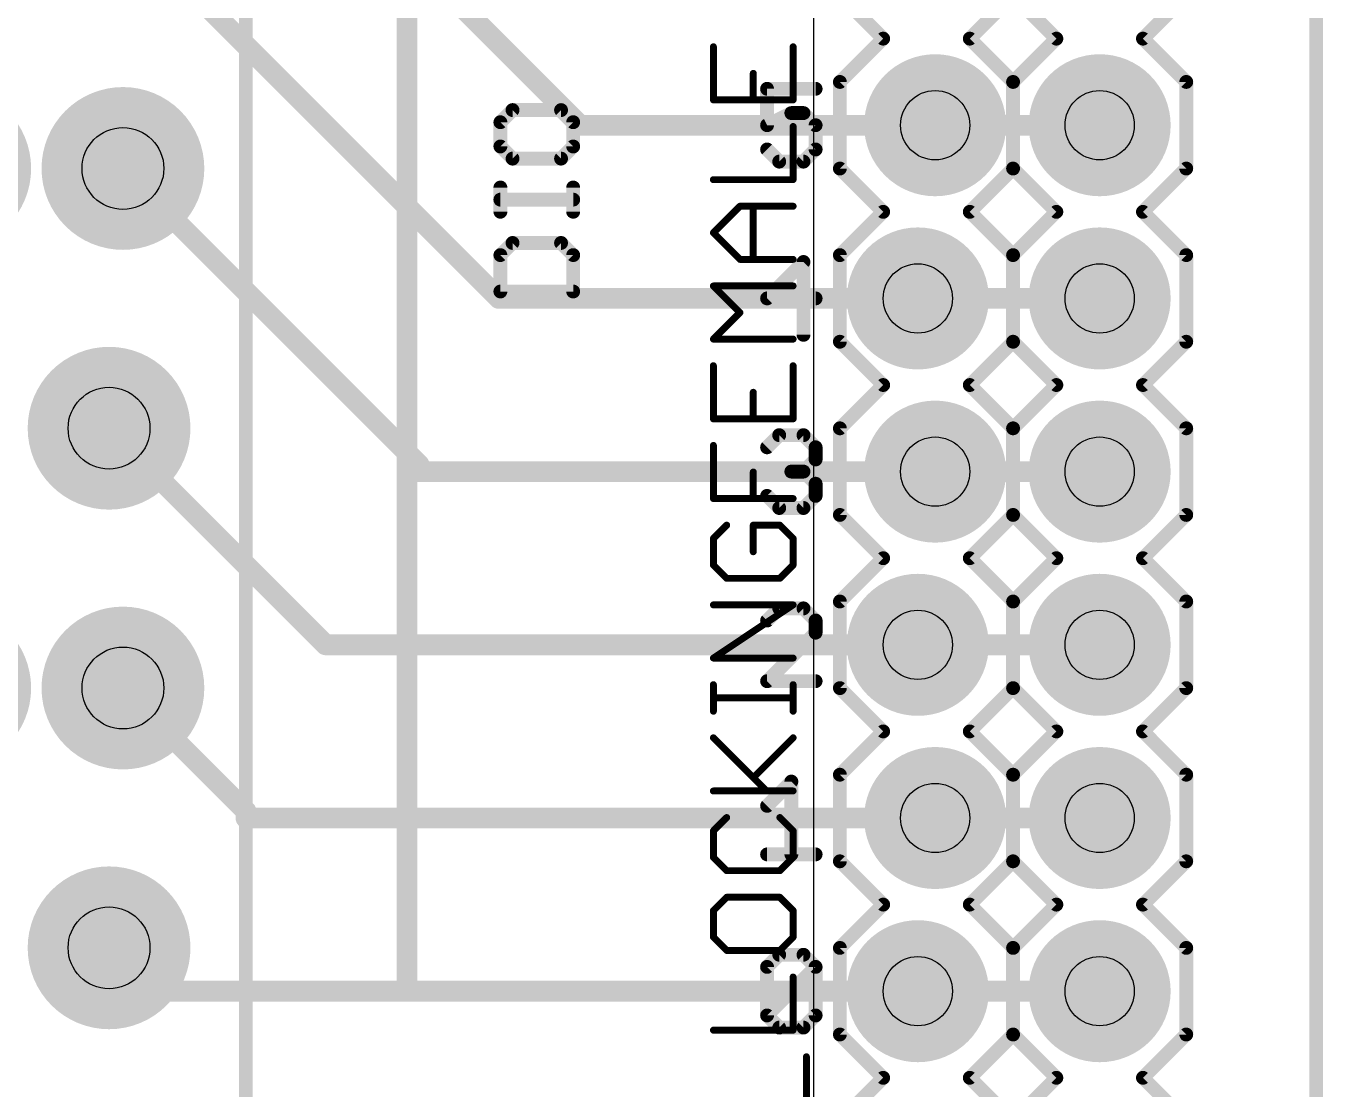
# Model space of a CAD drawing. Extents: x -27 to 84, y -12 to 86.
# Drawn here: x 4.57 to 23.6, y 43.01 to 58.61 of the extents above; entities that cross this region are included whole.
import ezdxf

# ---------------------------------------------------------------- set-up
doc = ezdxf.new("R2010")
doc.units = 0
for name, color, linetype in [('1', 12, 'CONTINUOUS'), ('16', 132, 'CONTINUOUS'), ('17', 110, 'CONTINUOUS'), ('21', 41, 'CONTINUOUS'), ('27', 253, 'CONTINUOUS'), ('29', 253, 'CONTINUOUS'), ('30', 253, 'CONTINUOUS'), ('44', 253, 'CONTINUOUS'), ('51', 53, 'CONTINUOUS')]:
    doc.layers.add(name, color=color, linetype=linetype)

# ---------------------------------------------------------------- blocks, each defined once
blk = doc.blocks.new('RECT')
blk.add_solid([(-0.5, -0.5), (0.5, -0.5), (-0.5, 0.5), (0.5, 0.5)])
blk = doc.blocks.new('ROUNDP')
at = {"const_width": 0.5}
blk.add_lwpolyline([(0, -0.25, 1), (0, 0.25, 1), (0, -0.25)], format="xyb", dxfattribs=at)

msp = doc.modelspace()

# ---------------------------------------------------------------- linework, layer by layer
at = {"layer": '1', "const_width": 0.3048}
for points in [[(17.907, 57.15), (20.32, 57.15)], [(17.653, 54.61), (20.32, 54.61)], [(17.907, 52.07), (20.32, 52.07)], [(17.653, 49.53), (20.32, 49.53)], [(17.907, 46.99), (20.32, 46.99)], [(17.653, 44.45), (20.32, 44.45)]]:
    msp.add_lwpolyline(points, dxfattribs=at)
at = {"layer": '1', "const_width": 0.1524}
for points in [[(17.907, 57.2262, 1), (17.907, 57.0738)], [(20.32, 57.0738, 1), (20.32, 57.2262)], [(17.653, 54.6862, 1), (17.653, 54.5338)], [(20.32, 54.5338, 1), (20.32, 54.6862)], [(17.907, 52.1462, 1), (17.907, 51.9938)], [(20.32, 51.9938, 1), (20.32, 52.1462)], [(17.653, 49.6062, 1), (17.653, 49.4538)], [(20.32, 49.4538, 1), (20.32, 49.6062)], [(17.907, 47.0662, 1), (17.907, 46.9138)], [(20.32, 46.9138, 1), (20.32, 47.0662)], [(17.653, 44.5262, 1), (17.653, 44.3738)], [(20.32, 44.3738, 1), (20.32, 44.5262)]]:
    msp.add_lwpolyline(points, format="xyb", dxfattribs=at)
at = {"layer": '16', "const_width": 0.3048}
for points in [[(5.9944, 63.8556), (11.43, 58.42)], [(5.7912, 60.3263), (11.5075, 54.61)], [(11.43, 58.42), (12.7, 57.15)], [(12.7, 57.15), (12.8791, 57.15)], [(12.8791, 57.15), (17.907, 57.15)], [(5.9944, 56.5163), (10.3391, 52.1716)], [(11.5075, 54.61), (11.6091, 54.61)], [(11.6091, 54.61), (17.653, 54.61)], [(5.7912, 52.7063), (8.9675, 49.53)], [(10.3391, 52.1716), (10.3391, 52.07)], [(10.3391, 52.07), (17.907, 52.07)], [(8.9675, 49.53), (9.0691, 49.53)], [(9.0691, 49.53), (17.653, 49.53)], [(5.9944, 48.8963), (7.7991, 47.0916)], [(7.7991, 47.0916), (7.7991, 46.99)], [(7.7991, 46.99), (17.907, 46.99)], [(5.7912, 45.0863), (6.4275, 44.45)], [(6.4275, 44.45), (6.5291, 44.45)], [(6.5291, 44.45), (17.653, 44.45)]]:
    msp.add_lwpolyline(points, dxfattribs=at)
at = {"layer": '16', "const_width": 0.1524}
for points in [[(11.4839, 58.4739, 1), (11.3761, 58.3661)], [(11.3761, 58.3661, 1), (11.4839, 58.4739)], [(12.7, 57.2262, 1), (12.7, 57.0738)], [(12.6461, 57.0961, 1), (12.7539, 57.2039)], [(12.8791, 57.2262, 1), (12.8791, 57.0738)], [(12.8791, 57.0738, 1), (12.8791, 57.2262)], [(17.907, 57.0738, 1), (17.907, 57.2262)], [(6.0483, 56.5702, 1), (5.9405, 56.4624)], [(11.5075, 54.6862, 1), (11.5075, 54.5338)], [(11.4536, 54.5561, 1), (11.5614, 54.6639)], [(11.6091, 54.6862, 1), (11.6091, 54.5338)], [(11.6091, 54.5338, 1), (11.6091, 54.6862)], [(17.653, 54.5338, 1), (17.653, 54.6862)], [(5.8451, 52.7602, 1), (5.7373, 52.6524)], [(10.4153, 52.1716, 1), (10.2629, 52.1716)], [(10.3391, 52.1462, 1), (10.3391, 51.9938)], [(10.2629, 52.07, 1), (10.4153, 52.07)], [(10.2852, 52.1177, 1), (10.393, 52.2255)], [(17.907, 51.9938, 1), (17.907, 52.1462)], [(8.9675, 49.6062, 1), (8.9675, 49.4538)], [(8.9136, 49.4761, 1), (9.0214, 49.5839)], [(9.0691, 49.6062, 1), (9.0691, 49.4538)], [(9.0691, 49.4538, 1), (9.0691, 49.6062)], [(17.653, 49.4538, 1), (17.653, 49.6062)], [(6.0483, 48.9502, 1), (5.9405, 48.8424)], [(7.8753, 47.0916, 1), (7.7229, 47.0916)], [(7.7452, 47.0377, 1), (7.853, 47.1455)], [(7.7991, 47.0662, 1), (7.7991, 46.9138)], [(7.7229, 46.99, 1), (7.8753, 46.99)], [(17.907, 46.9138, 1), (17.907, 47.0662)], [(5.8451, 45.1402, 1), (5.7373, 45.0324)], [(6.4275, 44.5262, 1), (6.4275, 44.3738)], [(6.3736, 44.3961, 1), (6.4814, 44.5039)], [(6.5291, 44.5262, 1), (6.5291, 44.3738)], [(6.5291, 44.3738, 1), (6.5291, 44.5262)], [(17.653, 44.3738, 1), (17.653, 44.5262)]]:
    msp.add_lwpolyline(points, format="xyb", dxfattribs=at)
at = {"layer": '21'}
for points, const_width in [([(23.495, 84.963), (23.495, 1.397)], 0.2032), ([(7.7978, 4.6851), (7.7978, 81.6749)], 0.2032), ([(10.16, 64.77), (10.16, 44.45)], 0.3048), ([(17.145, 58.42), (16.51, 59.055)], 0.2032), ([(19.05, 59.055), (18.415, 58.42)], 0.2032), ([(19.685, 58.42), (19.05, 59.055)], 0.2032), ([(21.59, 59.055), (20.955, 58.42)], 0.2032), ([(16.51, 57.785), (17.145, 58.42)], 0.2032), ([(18.415, 58.42), (19.05, 57.785)], 0.2032), ([(19.05, 57.785), (19.685, 58.42)], 0.2032), ([(20.955, 58.42), (21.59, 57.785)], 0.2032), ([(16.51, 56.515), (16.51, 57.785)], 0.2032), ([(19.05, 57.785), (19.05, 56.515)], 0.2032), ([(19.05, 56.515), (19.05, 57.785)], 0.2032), ([(21.59, 57.785), (21.59, 56.515)], 0.2032), ([(16.154, 57.6843), (15.4422, 57.6843)], 0.2032), ([(15.4422, 57.6843), (15.4422, 57.1505)], 0.2032), ([(11.7086, 57.3724), (11.5307, 57.1945)], 0.2032), ([(12.4205, 57.3724), (11.7086, 57.3724)], 0.2032), ([(12.5984, 57.1945), (12.4205, 57.3724)], 0.2032), ([(11.5307, 57.1945), (11.5307, 56.8385)], 0.2032), ([(12.5984, 56.8385), (12.5984, 57.1945)], 0.2032), ([(15.4422, 57.1505), (15.7981, 57.3284)], 0.2032), ([(15.7981, 57.3284), (15.9761, 57.3284)], 0.2032), ([(15.9761, 57.3284), (16.154, 57.1505)], 0.2032), ([(16.154, 57.1505), (16.154, 56.7946)], 0.2032), ([(11.5307, 56.8385), (11.7086, 56.6606)], 0.2032), ([(12.4205, 56.6606), (12.5984, 56.8385)], 0.2032), ([(15.6202, 56.6166), (15.4422, 56.7946)], 0.2032), ([(16.154, 56.7946), (15.9761, 56.6166)], 0.2032), ([(11.7086, 56.6606), (12.4205, 56.6606)], 0.2032), ([(15.9761, 56.6166), (15.6202, 56.6166)], 0.2032), ([(17.145, 55.88), (16.51, 56.515)], 0.2032), ([(19.05, 56.515), (18.415, 55.88)], 0.2032), ([(19.685, 55.88), (19.05, 56.515)], 0.2032), ([(21.59, 56.515), (20.955, 55.88)], 0.2032), ([(11.5307, 55.881), (11.5307, 56.2369)], 0.2032), ([(12.5984, 55.881), (12.5984, 56.2369)], 0.2032), ([(12.5984, 56.0589), (11.5307, 56.0589)], 0.2032), ([(16.51, 55.245), (17.145, 55.88)], 0.2032), ([(18.415, 55.88), (19.05, 55.245)], 0.2032), ([(19.05, 55.245), (19.685, 55.88)], 0.2032), ([(20.955, 55.88), (21.59, 55.245)], 0.2032), ([(11.7086, 55.4234), (11.5307, 55.2455)], 0.2032), ([(12.4205, 55.4234), (11.7086, 55.4234)], 0.2032), ([(12.5984, 55.2455), (12.4205, 55.4234)], 0.2032), ([(11.5307, 55.2455), (11.5307, 54.7116)], 0.2032), ([(12.5984, 54.7116), (12.5984, 55.2455)], 0.2032), ([(15.9761, 55.1443), (15.4422, 54.6105)], 0.2032), ([(15.9761, 54.0766), (15.9761, 55.1443)], 0.2032), ([(16.51, 53.975), (16.51, 55.245)], 0.2032), ([(19.05, 55.245), (19.05, 53.975)], 0.2032), ([(19.05, 53.975), (19.05, 55.245)], 0.2032), ([(21.59, 55.245), (21.59, 53.975)], 0.2032), ([(11.5307, 54.7116), (12.5984, 54.7116)], 0.2032), ([(15.4422, 54.6105), (16.154, 54.6105)], 0.2032), ([(17.145, 53.34), (16.51, 53.975)], 0.2032), ([(19.05, 53.975), (18.415, 53.34)], 0.2032), ([(19.685, 53.34), (19.05, 53.975)], 0.2032), ([(21.59, 53.975), (20.955, 53.34)], 0.2032), ([(17.145, 53.34), (16.51, 52.705)], 0.2032), ([(19.05, 52.705), (18.415, 53.34)], 0.2032), ([(19.685, 53.34), (19.05, 52.705)], 0.2032), ([(21.59, 52.705), (20.955, 53.34)], 0.2032), ([(15.4422, 52.4264), (15.6202, 52.6043)], 0.2032), ([(15.6202, 52.6043), (15.9761, 52.6043)], 0.2032), ([(15.9761, 52.6043), (16.154, 52.4264)], 0.2032), ([(16.51, 51.435), (16.51, 52.705)], 0.2032), ([(19.05, 52.705), (19.05, 51.435)], 0.2032), ([(19.05, 51.435), (19.05, 52.705)], 0.2032), ([(21.59, 52.705), (21.59, 51.435)], 0.2032), ([(16.154, 52.4264), (16.154, 52.2484)], 0.2032), ([(16.154, 52.2484), (15.9761, 52.0705)], 0.2032), ([(15.9761, 52.0705), (15.7981, 52.0705)], 0.2032), ([(15.9761, 52.0705), (16.154, 51.8925)], 0.2032), ([(16.154, 51.8925), (16.154, 51.7146)], 0.2032), ([(15.6202, 51.5366), (15.4422, 51.7146)], 0.2032), ([(16.154, 51.7146), (15.9761, 51.5366)], 0.2032), ([(15.9761, 51.5366), (15.6202, 51.5366)], 0.2032), ([(17.145, 50.8), (16.51, 51.435)], 0.2032), ([(19.05, 51.435), (18.415, 50.8)], 0.2032), ([(19.685, 50.8), (19.05, 51.435)], 0.2032), ([(21.59, 51.435), (20.955, 50.8)], 0.2032), ([(17.145, 50.8), (16.51, 50.165)], 0.2032), ([(19.05, 50.165), (18.415, 50.8)], 0.2032), ([(19.685, 50.8), (19.05, 50.165)], 0.2032), ([(21.59, 50.165), (20.955, 50.8)], 0.2032), ([(16.51, 48.895), (16.51, 50.165)], 0.2032), ([(19.05, 50.165), (19.05, 48.895)], 0.2032), ([(19.05, 48.895), (19.05, 50.165)], 0.2032), ([(21.59, 50.165), (21.59, 48.895)], 0.2032), ([(15.6202, 50.0643), (15.4422, 49.8864)], 0.2032), ([(15.9761, 50.0643), (15.6202, 50.0643)], 0.2032), ([(16.154, 49.8864), (15.9761, 50.0643)], 0.2032), ([(16.154, 49.7084), (16.154, 49.8864)], 0.2032), ([(15.4422, 48.9966), (16.154, 49.7084)], 0.2032), ([(16.154, 48.9966), (15.4422, 48.9966)], 0.2032), ([(17.145, 48.26), (16.51, 48.895)], 0.2032), ([(19.05, 48.895), (18.415, 48.26)], 0.2032), ([(19.685, 48.26), (19.05, 48.895)], 0.2032), ([(21.59, 48.895), (20.955, 48.26)], 0.2032), ([(16.51, 47.625), (17.145, 48.26)], 0.2032), ([(18.415, 48.26), (19.05, 47.625)], 0.2032), ([(19.05, 47.625), (19.685, 48.26)], 0.2032), ([(20.955, 48.26), (21.59, 47.625)], 0.2032), ([(15.4422, 47.1684), (15.7981, 47.5243)], 0.2032), ([(15.7981, 47.5243), (15.7981, 46.4566)], 0.2032), ([(16.51, 46.355), (16.51, 47.625)], 0.2032), ([(19.05, 47.625), (19.05, 46.355)], 0.2032), ([(19.05, 46.355), (19.05, 47.625)], 0.2032), ([(21.59, 47.625), (21.59, 46.355)], 0.2032), ([(15.4422, 46.4566), (16.154, 46.4566)], 0.2032), ([(17.145, 45.72), (16.51, 46.355)], 0.2032), ([(19.05, 46.355), (18.415, 45.72)], 0.2032), ([(19.685, 45.72), (19.05, 46.355)], 0.2032), ([(21.59, 46.355), (20.955, 45.72)], 0.2032), ([(16.51, 45.085), (17.145, 45.72)], 0.2032), ([(18.415, 45.72), (19.05, 45.085)], 0.2032), ([(19.05, 45.085), (19.685, 45.72)], 0.2032), ([(20.955, 45.72), (21.59, 45.085)], 0.2032), ([(16.51, 43.815), (16.51, 45.085)], 0.2032), ([(19.05, 45.085), (19.05, 43.815)], 0.2032), ([(19.05, 43.815), (19.05, 45.085)], 0.2032), ([(21.59, 45.085), (21.59, 43.815)], 0.2032), ([(15.4422, 44.8064), (15.6202, 44.9843)], 0.2032), ([(15.4422, 44.0946), (15.4422, 44.8064)], 0.2032), ([(15.4422, 44.0946), (16.154, 44.8064)], 0.2032), ([(15.6202, 44.9843), (15.9761, 44.9843)], 0.2032), ([(15.9761, 44.9843), (16.154, 44.8064)], 0.2032), ([(16.154, 44.8064), (16.154, 44.0946)], 0.2032), ([(10.16, 44.45), (12.7, 44.45)], 0.3048), ([(15.6202, 43.9166), (15.4422, 44.0946)], 0.2032), ([(16.154, 44.0946), (15.9761, 43.9166)], 0.2032), ([(15.9761, 43.9166), (15.6202, 43.9166)], 0.2032), ([(17.145, 43.18), (16.51, 43.815)], 0.2032), ([(19.05, 43.815), (18.415, 43.18)], 0.2032), ([(19.685, 43.18), (19.05, 43.815)], 0.2032), ([(21.59, 43.815), (20.955, 43.18)], 0.2032), ([(17.145, 43.18), (16.51, 42.545)], 0.2032), ([(19.05, 42.545), (18.415, 43.18)], 0.2032), ([(19.685, 43.18), (19.05, 42.545)], 0.2032), ([(21.59, 42.545), (20.955, 43.18)], 0.2032)]:
    msp.add_lwpolyline(points, dxfattribs=dict(at, const_width=const_width))
for points, const_width in [([(17.1809, 58.3841, 1), (17.1091, 58.4559)], 0.1016), ([(17.1091, 58.3841, 1), (17.1809, 58.4559)], 0.1016), ([(18.4509, 58.4559, 1), (18.3791, 58.3841)], 0.1016), ([(18.3791, 58.4559, 1), (18.4509, 58.3841)], 0.1016), ([(19.7209, 58.3841, 1), (19.6491, 58.4559)], 0.1016), ([(19.6491, 58.3841, 1), (19.7209, 58.4559)], 0.1016), ([(20.9909, 58.4559, 1), (20.9191, 58.3841)], 0.1016), ([(20.9191, 58.4559, 1), (20.9909, 58.3841)], 0.1016), ([(16.5608, 57.785, 1), (16.4592, 57.785)], 0.1016), ([(16.4741, 57.8209, 1), (16.5459, 57.7491)], 0.1016), ([(19.1008, 57.785, 1), (18.9992, 57.785)], 0.1016), ([(19.1008, 57.785, 1), (18.9992, 57.785)], 0.1016), ([(19.0141, 57.8209, 1), (19.0859, 57.7491)], 0.1016), ([(19.0141, 57.7491, 1), (19.0859, 57.8209)], 0.1016), ([(21.6408, 57.785, 1), (21.5392, 57.785)], 0.1016), ([(21.5541, 57.7491, 1), (21.6259, 57.8209)], 0.1016), ([(15.4422, 57.7351, 1), (15.4422, 57.6335)], 0.1016), ([(15.493, 57.6843, 1), (15.3914, 57.6843)], 0.1016), ([(16.154, 57.6335, 1), (16.154, 57.7351)], 0.1016), ([(11.7086, 57.4232, 1), (11.7086, 57.3216)], 0.1016), ([(11.7446, 57.3365, 1), (11.6727, 57.4083)], 0.1016), ([(12.4564, 57.4083, 1), (12.3845, 57.3365)], 0.1016), ([(12.4205, 57.3216, 1), (12.4205, 57.4232)], 0.1016), ([(11.5815, 57.1945, 1), (11.4799, 57.1945)], 0.1016), ([(11.4948, 57.2304, 1), (11.5666, 57.1585)], 0.1016), ([(12.6492, 57.1945, 1), (12.5476, 57.1945)], 0.1016), ([(12.5625, 57.1585, 1), (12.6343, 57.2304)], 0.1016), ([(15.7981, 57.3792, 1), (15.7981, 57.2776)], 0.1016), ([(15.8208, 57.283, 1), (15.7754, 57.3738)], 0.1016), ([(16.012, 57.3643, 1), (15.9401, 57.2925)], 0.1016), ([(15.9761, 57.2776, 1), (15.9761, 57.3792)], 0.1016), ([(15.4195, 57.1959, 1), (15.4649, 57.105)], 0.1016), ([(15.3914, 57.1505, 1), (15.493, 57.1505)], 0.1016), ([(16.2048, 57.1505, 1), (16.1032, 57.1505)], 0.1016), ([(16.1181, 57.1145, 1), (16.1899, 57.1864)], 0.1016), ([(11.5666, 56.8745, 1), (11.4948, 56.8026)], 0.1016), ([(11.4799, 56.8385, 1), (11.5815, 56.8385)], 0.1016), ([(12.5476, 56.8385, 1), (12.6492, 56.8385)], 0.1016), ([(12.6343, 56.8026, 1), (12.5625, 56.8745)], 0.1016), ([(15.4781, 56.8305, 1), (15.4063, 56.7586)], 0.1016), ([(16.1899, 56.7586, 1), (16.1181, 56.8305)], 0.1016), ([(11.7086, 56.7114, 1), (11.7086, 56.6098)], 0.1016), ([(11.6727, 56.6247, 1), (11.7446, 56.6965)], 0.1016), ([(12.3845, 56.6965, 1), (12.4564, 56.6247)], 0.1016), ([(12.4205, 56.6098, 1), (12.4205, 56.7114)], 0.1016), ([(15.6202, 56.6674, 1), (15.6202, 56.5658)], 0.1016), ([(15.5842, 56.5807, 1), (15.6561, 56.6525)], 0.1016), ([(15.9401, 56.6525, 1), (16.012, 56.5807)], 0.1016), ([(15.9761, 56.5658, 1), (15.9761, 56.6674)], 0.1016), ([(16.1032, 56.7946, 1), (16.2048, 56.7946)], 0.1016), ([(16.5459, 56.5509, 1), (16.4741, 56.4791)], 0.1016), ([(16.4592, 56.515, 1), (16.5608, 56.515)], 0.1016), ([(19.0859, 56.5509, 1), (19.0141, 56.4791)], 0.1016), ([(18.9992, 56.515, 1), (19.1008, 56.515)], 0.1016), ([(18.9992, 56.515, 1), (19.1008, 56.515)], 0.1016), ([(19.0859, 56.4791, 1), (19.0141, 56.5509)], 0.1016), ([(21.5392, 56.515, 1), (21.6408, 56.515)], 0.1016), ([(21.6259, 56.4791, 1), (21.5541, 56.5509)], 0.1016), ([(11.5815, 56.2369, 1), (11.4799, 56.2369)], 0.1016), ([(12.6492, 56.2369, 1), (12.5476, 56.2369)], 0.1016), ([(11.5307, 56.1097, 1), (11.5307, 56.0081)], 0.1016), ([(12.5984, 56.0081, 1), (12.5984, 56.1097)], 0.1016), ([(17.1809, 55.8441, 1), (17.1091, 55.9159)], 0.1016), ([(17.1091, 55.8441, 1), (17.1809, 55.9159)], 0.1016), ([(18.4509, 55.9159, 1), (18.3791, 55.8441)], 0.1016), ([(18.3791, 55.9159, 1), (18.4509, 55.8441)], 0.1016), ([(19.7209, 55.8441, 1), (19.6491, 55.9159)], 0.1016), ([(19.6491, 55.8441, 1), (19.7209, 55.9159)], 0.1016), ([(20.9909, 55.9159, 1), (20.9191, 55.8441)], 0.1016), ([(20.9191, 55.9159, 1), (20.9909, 55.8441)], 0.1016), ([(11.4799, 55.881, 1), (11.5815, 55.881)], 0.1016), ([(12.5476, 55.881, 1), (12.6492, 55.881)], 0.1016), ([(11.7086, 55.4742, 1), (11.7086, 55.3726)], 0.1016), ([(11.7446, 55.3875, 1), (11.6727, 55.4593)], 0.1016), ([(12.4564, 55.4593, 1), (12.3845, 55.3875)], 0.1016), ([(12.4205, 55.3726, 1), (12.4205, 55.4742)], 0.1016), ([(11.5815, 55.2455, 1), (11.4799, 55.2455)], 0.1016), ([(11.4948, 55.2814, 1), (11.5666, 55.2095)], 0.1016), ([(12.6492, 55.2455, 1), (12.5476, 55.2455)], 0.1016), ([(12.5625, 55.2095, 1), (12.6343, 55.2814)], 0.1016), ([(16.0269, 55.1443, 1), (15.9253, 55.1443)], 0.1016), ([(16.012, 55.1084, 1), (15.9401, 55.1802)], 0.1016), ([(16.5608, 55.245, 1), (16.4592, 55.245)], 0.1016), ([(16.4741, 55.2809, 1), (16.5459, 55.2091)], 0.1016), ([(19.1008, 55.245, 1), (18.9992, 55.245)], 0.1016), ([(19.1008, 55.245, 1), (18.9992, 55.245)], 0.1016), ([(19.0141, 55.2809, 1), (19.0859, 55.2091)], 0.1016), ([(19.0141, 55.2091, 1), (19.0859, 55.2809)], 0.1016), ([(21.6408, 55.245, 1), (21.5392, 55.245)], 0.1016), ([(21.5541, 55.2091, 1), (21.6259, 55.2809)], 0.1016), ([(11.5307, 54.7624, 1), (11.5307, 54.6608)], 0.1016), ([(12.5984, 54.6608, 1), (12.5984, 54.7624)], 0.1016), ([(11.4799, 54.7116, 1), (11.5815, 54.7116)], 0.1016), ([(12.5476, 54.7116, 1), (12.6492, 54.7116)], 0.1016), ([(15.4422, 54.6613, 1), (15.4422, 54.5597)], 0.1016), ([(15.4063, 54.6464, 1), (15.4781, 54.5745)], 0.1016), ([(16.154, 54.5597, 1), (16.154, 54.6613)], 0.1016), ([(15.9253, 54.0766, 1), (16.0269, 54.0766)], 0.1016), ([(16.5459, 54.0109, 1), (16.4741, 53.9391)], 0.1016), ([(19.0859, 54.0109, 1), (19.0141, 53.9391)], 0.1016), ([(19.0859, 53.9391, 1), (19.0141, 54.0109)], 0.1016), ([(21.6259, 53.9391, 1), (21.5541, 54.0109)], 0.1016), ([(16.4592, 53.975, 1), (16.5608, 53.975)], 0.1016), ([(18.9992, 53.975, 1), (19.1008, 53.975)], 0.1016), ([(18.9992, 53.975, 1), (19.1008, 53.975)], 0.1016), ([(21.5392, 53.975, 1), (21.6408, 53.975)], 0.1016), ([(17.1809, 53.3041, 1), (17.1091, 53.3759)], 0.1016), ([(17.1091, 53.3041, 1), (17.1809, 53.3759)], 0.1016), ([(18.4509, 53.3759, 1), (18.3791, 53.3041)], 0.1016), ([(18.3791, 53.3759, 1), (18.4509, 53.3041)], 0.1016), ([(19.7209, 53.3041, 1), (19.6491, 53.3759)], 0.1016), ([(19.6491, 53.3041, 1), (19.7209, 53.3759)], 0.1016), ([(20.9909, 53.3759, 1), (20.9191, 53.3041)], 0.1016), ([(20.9191, 53.3759, 1), (20.9909, 53.3041)], 0.1016), ([(15.6202, 52.6551, 1), (15.6202, 52.5535)], 0.1016), ([(15.6561, 52.5684, 1), (15.5842, 52.6402)], 0.1016), ([(16.012, 52.6402, 1), (15.9401, 52.5684)], 0.1016), ([(15.9761, 52.5535, 1), (15.9761, 52.6551)], 0.1016), ([(16.5608, 52.705, 1), (16.4592, 52.705)], 0.1016), ([(16.4741, 52.7409, 1), (16.5459, 52.6691)], 0.1016), ([(19.1008, 52.705, 1), (18.9992, 52.705)], 0.1016), ([(19.1008, 52.705, 1), (18.9992, 52.705)], 0.1016), ([(19.0141, 52.7409, 1), (19.0859, 52.6691)], 0.1016), ([(19.0141, 52.6691, 1), (19.0859, 52.7409)], 0.1016), ([(21.6408, 52.705, 1), (21.5392, 52.705)], 0.1016), ([(21.5541, 52.6691, 1), (21.6259, 52.7409)], 0.1016), ([(15.4063, 52.4623, 1), (15.4781, 52.3904)], 0.1016), ([(16.2048, 52.4264, 1), (16.1032, 52.4264)], 0.1016), ([(16.1181, 52.3904, 1), (16.1899, 52.4623)], 0.1016), ([(16.1899, 52.2125, 1), (16.1181, 52.2843)], 0.1016), ([(15.7981, 52.1213, 1), (15.7981, 52.0197)], 0.1016), ([(16.012, 52.1064, 1), (15.9401, 52.0345)], 0.1016), ([(15.9401, 52.1064, 1), (16.012, 52.0345)], 0.1016), ([(15.9761, 52.0197, 1), (15.9761, 52.1213)], 0.1016), ([(16.1032, 52.2484, 1), (16.2048, 52.2484)], 0.1016), ([(16.2048, 51.8925, 1), (16.1032, 51.8925)], 0.1016), ([(16.1181, 51.8566, 1), (16.1899, 51.9284)], 0.1016), ([(15.4781, 51.7505, 1), (15.4063, 51.6786)], 0.1016), ([(16.1032, 51.7146, 1), (16.2048, 51.7146)], 0.1016), ([(16.1899, 51.6786, 1), (16.1181, 51.7505)], 0.1016), ([(15.6202, 51.5874, 1), (15.6202, 51.4858)], 0.1016), ([(15.5842, 51.5007, 1), (15.6561, 51.5725)], 0.1016), ([(15.9401, 51.5725, 1), (16.012, 51.5007)], 0.1016), ([(15.9761, 51.4858, 1), (15.9761, 51.5874)], 0.1016), ([(16.5459, 51.4709, 1), (16.4741, 51.3991)], 0.1016), ([(16.4592, 51.435, 1), (16.5608, 51.435)], 0.1016), ([(19.0859, 51.4709, 1), (19.0141, 51.3991)], 0.1016), ([(18.9992, 51.435, 1), (19.1008, 51.435)], 0.1016), ([(18.9992, 51.435, 1), (19.1008, 51.435)], 0.1016), ([(19.0859, 51.3991, 1), (19.0141, 51.4709)], 0.1016), ([(21.5392, 51.435, 1), (21.6408, 51.435)], 0.1016), ([(21.6259, 51.3991, 1), (21.5541, 51.4709)], 0.1016), ([(17.1809, 50.7641, 1), (17.1091, 50.8359)], 0.1016), ([(17.1091, 50.7641, 1), (17.1809, 50.8359)], 0.1016), ([(18.4509, 50.8359, 1), (18.3791, 50.7641)], 0.1016), ([(18.3791, 50.8359, 1), (18.4509, 50.7641)], 0.1016), ([(19.7209, 50.7641, 1), (19.6491, 50.8359)], 0.1016), ([(19.6491, 50.7641, 1), (19.7209, 50.8359)], 0.1016), ([(20.9909, 50.8359, 1), (20.9191, 50.7641)], 0.1016), ([(20.9191, 50.8359, 1), (20.9909, 50.7641)], 0.1016), ([(16.5608, 50.165, 1), (16.4592, 50.165)], 0.1016), ([(16.4741, 50.2009, 1), (16.5459, 50.1291)], 0.1016), ([(19.1008, 50.165, 1), (18.9992, 50.165)], 0.1016), ([(19.1008, 50.165, 1), (18.9992, 50.165)], 0.1016), ([(19.0141, 50.2009, 1), (19.0859, 50.1291)], 0.1016), ([(19.0141, 50.1291, 1), (19.0859, 50.2009)], 0.1016), ([(21.6408, 50.165, 1), (21.5392, 50.165)], 0.1016), ([(21.5541, 50.1291, 1), (21.6259, 50.2009)], 0.1016), ([(15.6202, 50.1151, 1), (15.6202, 50.0135)], 0.1016), ([(15.6561, 50.0284, 1), (15.5842, 50.1002)], 0.1016), ([(16.012, 50.1002, 1), (15.9401, 50.0284)], 0.1016), ([(15.9761, 50.0135, 1), (15.9761, 50.1151)], 0.1016), ([(15.4063, 49.9223, 1), (15.4781, 49.8504)], 0.1016), ([(16.2048, 49.8864, 1), (16.1032, 49.8864)], 0.1016), ([(16.1181, 49.8504, 1), (16.1899, 49.9223)], 0.1016), ([(16.1032, 49.7084, 1), (16.2048, 49.7084)], 0.1016), ([(16.1899, 49.6725, 1), (16.1181, 49.7443)], 0.1016), ([(15.4422, 49.0474, 1), (15.4422, 48.9458)], 0.1016), ([(16.154, 48.9458, 1), (16.154, 49.0474)], 0.1016), ([(15.4063, 49.0325, 1), (15.4781, 48.9607)], 0.1016), ([(16.5459, 48.9309, 1), (16.4741, 48.8591)], 0.1016), ([(16.4592, 48.895, 1), (16.5608, 48.895)], 0.1016), ([(19.0859, 48.9309, 1), (19.0141, 48.8591)], 0.1016), ([(18.9992, 48.895, 1), (19.1008, 48.895)], 0.1016), ([(18.9992, 48.895, 1), (19.1008, 48.895)], 0.1016), ([(19.0859, 48.8591, 1), (19.0141, 48.9309)], 0.1016), ([(21.5392, 48.895, 1), (21.6408, 48.895)], 0.1016), ([(21.6259, 48.8591, 1), (21.5541, 48.9309)], 0.1016), ([(17.1809, 48.2241, 1), (17.1091, 48.2959)], 0.1016), ([(17.1091, 48.2241, 1), (17.1809, 48.2959)], 0.1016), ([(18.4509, 48.2959, 1), (18.3791, 48.2241)], 0.1016), ([(18.3791, 48.2959, 1), (18.4509, 48.2241)], 0.1016), ([(19.7209, 48.2241, 1), (19.6491, 48.2959)], 0.1016), ([(19.6491, 48.2241, 1), (19.7209, 48.2959)], 0.1016), ([(20.9909, 48.2959, 1), (20.9191, 48.2241)], 0.1016), ([(20.9191, 48.2959, 1), (20.9909, 48.2241)], 0.1016), ([(15.8489, 47.5243, 1), (15.7473, 47.5243)], 0.1016), ([(15.834, 47.4884, 1), (15.7622, 47.5602)], 0.1016), ([(16.5608, 47.625, 1), (16.4592, 47.625)], 0.1016), ([(16.4741, 47.6609, 1), (16.5459, 47.5891)], 0.1016), ([(19.1008, 47.625, 1), (18.9992, 47.625)], 0.1016), ([(19.1008, 47.625, 1), (18.9992, 47.625)], 0.1016), ([(19.0141, 47.6609, 1), (19.0859, 47.5891)], 0.1016), ([(19.0141, 47.5891, 1), (19.0859, 47.6609)], 0.1016), ([(21.6408, 47.625, 1), (21.5392, 47.625)], 0.1016), ([(21.5541, 47.5891, 1), (21.6259, 47.6609)], 0.1016), ([(15.4063, 47.2043, 1), (15.4781, 47.1325)], 0.1016), ([(15.4422, 46.5074, 1), (15.4422, 46.4058)], 0.1016), ([(15.7473, 46.4566, 1), (15.8489, 46.4566)], 0.1016), ([(16.154, 46.4058, 1), (16.154, 46.5074)], 0.1016), ([(16.5459, 46.3909, 1), (16.4741, 46.3191)], 0.1016), ([(19.0859, 46.3909, 1), (19.0141, 46.3191)], 0.1016), ([(19.0859, 46.3191, 1), (19.0141, 46.3909)], 0.1016), ([(21.6259, 46.3191, 1), (21.5541, 46.3909)], 0.1016), ([(16.4592, 46.355, 1), (16.5608, 46.355)], 0.1016), ([(18.9992, 46.355, 1), (19.1008, 46.355)], 0.1016), ([(18.9992, 46.355, 1), (19.1008, 46.355)], 0.1016), ([(21.5392, 46.355, 1), (21.6408, 46.355)], 0.1016), ([(17.1809, 45.6841, 1), (17.1091, 45.7559)], 0.1016), ([(17.1091, 45.6841, 1), (17.1809, 45.7559)], 0.1016), ([(18.4509, 45.7559, 1), (18.3791, 45.6841)], 0.1016), ([(18.3791, 45.7559, 1), (18.4509, 45.6841)], 0.1016), ([(19.7209, 45.6841, 1), (19.6491, 45.7559)], 0.1016), ([(19.6491, 45.6841, 1), (19.7209, 45.7559)], 0.1016), ([(20.9909, 45.7559, 1), (20.9191, 45.6841)], 0.1016), ([(20.9191, 45.7559, 1), (20.9909, 45.6841)], 0.1016), ([(16.5608, 45.085, 1), (16.4592, 45.085)], 0.1016), ([(16.4741, 45.1209, 1), (16.5459, 45.0491)], 0.1016), ([(19.1008, 45.085, 1), (18.9992, 45.085)], 0.1016), ([(19.1008, 45.085, 1), (18.9992, 45.085)], 0.1016), ([(19.0141, 45.1209, 1), (19.0859, 45.0491)], 0.1016), ([(19.0141, 45.0491, 1), (19.0859, 45.1209)], 0.1016), ([(21.6408, 45.085, 1), (21.5392, 45.085)], 0.1016), ([(21.5541, 45.0491, 1), (21.6259, 45.1209)], 0.1016), ([(15.493, 44.8064, 1), (15.3914, 44.8064)], 0.1016), ([(15.6202, 45.0351, 1), (15.6202, 44.9335)], 0.1016), ([(15.6561, 44.9484, 1), (15.5842, 45.0202)], 0.1016), ([(16.012, 45.0202, 1), (15.9401, 44.9484)], 0.1016), ([(15.9761, 44.9335, 1), (15.9761, 45.0351)], 0.1016), ([(16.2048, 44.8064, 1), (16.1032, 44.8064)], 0.1016), ([(16.1899, 44.7704, 1), (16.1181, 44.8423)], 0.1016), ([(15.4063, 44.8423, 1), (15.4781, 44.7704)], 0.1016), ([(16.1181, 44.7704, 1), (16.1899, 44.8423)], 0.1016), ([(10.16, 44.5262, 1), (10.16, 44.3738)], 0.1524), ([(10.0838, 44.45, 1), (10.2362, 44.45)], 0.1524), ([(12.7, 44.3738, 1), (12.7, 44.5262)], 0.1524), ([(15.4781, 44.1305, 1), (15.4063, 44.0586)], 0.1016), ([(15.4063, 44.1305, 1), (15.4781, 44.0586)], 0.1016), ([(15.3914, 44.0946, 1), (15.493, 44.0946)], 0.1016), ([(16.1032, 44.0946, 1), (16.2048, 44.0946)], 0.1016), ([(16.1899, 44.0586, 1), (16.1181, 44.1305)], 0.1016), ([(15.6202, 43.9674, 1), (15.6202, 43.8658)], 0.1016), ([(15.5842, 43.8807, 1), (15.6561, 43.9525)], 0.1016), ([(15.9401, 43.9525, 1), (16.012, 43.8807)], 0.1016), ([(15.9761, 43.8658, 1), (15.9761, 43.9674)], 0.1016), ([(16.5459, 43.8509, 1), (16.4741, 43.7791)], 0.1016), ([(16.4592, 43.815, 1), (16.5608, 43.815)], 0.1016), ([(19.0859, 43.8509, 1), (19.0141, 43.7791)], 0.1016), ([(18.9992, 43.815, 1), (19.1008, 43.815)], 0.1016), ([(18.9992, 43.815, 1), (19.1008, 43.815)], 0.1016), ([(19.0859, 43.7791, 1), (19.0141, 43.8509)], 0.1016), ([(21.5392, 43.815, 1), (21.6408, 43.815)], 0.1016), ([(21.6259, 43.7791, 1), (21.5541, 43.8509)], 0.1016), ([(17.1809, 43.1441, 1), (17.1091, 43.2159)], 0.1016), ([(17.1091, 43.1441, 1), (17.1809, 43.2159)], 0.1016), ([(18.4509, 43.2159, 1), (18.3791, 43.1441)], 0.1016), ([(18.3791, 43.2159, 1), (18.4509, 43.1441)], 0.1016), ([(19.7209, 43.1441, 1), (19.6491, 43.2159)], 0.1016), ([(19.6491, 43.1441, 1), (19.7209, 43.2159)], 0.1016), ([(20.9909, 43.2159, 1), (20.9191, 43.1441)], 0.1016), ([(20.9191, 43.2159, 1), (20.9909, 43.1441)], 0.1016)]:
    msp.add_lwpolyline(points, format="xyb", dxfattribs=dict(at, const_width=const_width))
at = {"layer": '27', "const_width": 0.1016}
for points in [[(14.6548, 58.3011), (14.6548, 57.5215)], [(15.8242, 57.5215), (15.8242, 58.3011)], [(15.2395, 57.5215), (15.2395, 57.9113)], [(14.6548, 57.5215), (15.8242, 57.5215)], [(15.8242, 56.3521), (15.8242, 57.1317)], [(14.6548, 56.3521), (15.8242, 56.3521)], [(14.6548, 55.5725), (15.0446, 55.9623)], [(15.0446, 55.9623), (15.8242, 55.9623)], [(15.2395, 55.1827), (15.2395, 55.9623)], [(15.0446, 55.1827), (14.6548, 55.5725)], [(15.8242, 55.1827), (15.0446, 55.1827)], [(15.0446, 54.4031), (14.6548, 54.7929)], [(14.6548, 54.7929), (15.8242, 54.7929)], [(14.6548, 54.0133), (15.0446, 54.4031)], [(15.8242, 54.0133), (14.6548, 54.0133)], [(14.6548, 53.6235), (14.6548, 52.8439)], [(15.8242, 52.8439), (15.8242, 53.6235)], [(15.2395, 52.8439), (15.2395, 53.2337)], [(14.6548, 52.8439), (15.8242, 52.8439)], [(14.6548, 51.6745), (14.6548, 52.4541)], [(15.2395, 51.6745), (15.2395, 52.0643)], [(15.8242, 51.6745), (14.6548, 51.6745)], [(14.8497, 51.2847), (14.6548, 51.0898)], [(15.6293, 51.2847), (15.2395, 51.2847)], [(15.2395, 51.2847), (15.2395, 50.8949)], [(15.8242, 51.0898), (15.6293, 51.2847)], [(14.6548, 51.0898), (14.6548, 50.7)], [(15.8242, 50.7), (15.8242, 51.0898)], [(14.6548, 50.7), (14.8497, 50.5051)], [(15.6293, 50.5051), (15.8242, 50.7)], [(14.8497, 50.5051), (15.6293, 50.5051)], [(14.6548, 49.3357), (15.8242, 50.1153)], [(15.8242, 50.1153), (14.6548, 50.1153)], [(15.8242, 49.3357), (14.6548, 49.3357)], [(14.6548, 48.5561), (14.6548, 48.9459)], [(15.8242, 48.5561), (15.8242, 48.9459)], [(15.8242, 48.751), (14.6548, 48.751)], [(15.4344, 47.3867), (14.6548, 48.1663)], [(15.2395, 47.5816), (15.8242, 48.1663)], [(14.6548, 47.3867), (15.8242, 47.3867)], [(14.8497, 46.9969), (14.6548, 46.802)], [(15.8242, 46.802), (15.6293, 46.9969)], [(14.6548, 46.802), (14.6548, 46.4122)], [(15.8242, 46.4122), (15.8242, 46.802)], [(14.6548, 46.4122), (14.8497, 46.2173)], [(15.6293, 46.2173), (15.8242, 46.4122)], [(14.8497, 46.2173), (15.6293, 46.2173)], [(14.8497, 45.8275), (14.6548, 45.6326)], [(15.6293, 45.8275), (14.8497, 45.8275)], [(15.8242, 45.6326), (15.6293, 45.8275)], [(14.6548, 45.6326), (14.6548, 45.2428)], [(15.8242, 45.2428), (15.8242, 45.6326)], [(14.6548, 45.2428), (14.8497, 45.0479)], [(15.6293, 45.0479), (15.8242, 45.2428)], [(14.8497, 45.0479), (15.6293, 45.0479)], [(15.8242, 43.8785), (15.8242, 44.6581)], [(14.6548, 43.8785), (15.8242, 43.8785)], [(16.0191, 42.7091), (16.0191, 43.4887)]]:
    msp.add_lwpolyline(points, dxfattribs=at)
at = {"layer": '27', "const_width": 0.0508}
for points in [[(14.6802, 58.3011, 1), (14.6294, 58.3011)], [(15.8496, 58.3011, 1), (15.7988, 58.3011)], [(15.2649, 57.9113, 1), (15.2141, 57.9113)], [(14.6548, 57.5469, 1), (14.6548, 57.4961)], [(14.6294, 57.5215, 1), (14.6802, 57.5215)], [(15.2141, 57.5215, 1), (15.2649, 57.5215)], [(15.7988, 57.5215, 1), (15.8496, 57.5215)], [(15.8242, 57.4961, 1), (15.8242, 57.5469)], [(15.8496, 57.1317, 1), (15.7988, 57.1317)], [(14.6548, 56.3775, 1), (14.6548, 56.3267)], [(15.7988, 56.3521, 1), (15.8496, 56.3521)], [(15.8242, 56.3267, 1), (15.8242, 56.3775)], [(15.0446, 55.9877, 1), (15.0446, 55.9369)], [(15.0626, 55.9443, 1), (15.0266, 55.9802)], [(15.2649, 55.9623, 1), (15.2141, 55.9623)], [(15.8242, 55.9369, 1), (15.8242, 55.9877)], [(14.6728, 55.5904, 1), (14.6368, 55.5545)], [(14.6368, 55.5904, 1), (14.6728, 55.5545)], [(15.0446, 55.2081, 1), (15.0446, 55.1573)], [(15.0266, 55.1647, 1), (15.0626, 55.2006)], [(15.2141, 55.1827, 1), (15.2649, 55.1827)], [(15.8242, 55.1573, 1), (15.8242, 55.2081)], [(14.6728, 54.8108, 1), (14.6368, 54.7749)], [(14.6548, 54.8183, 1), (14.6548, 54.7675)], [(15.8242, 54.7675, 1), (15.8242, 54.8183)], [(15.0626, 54.3851, 1), (15.0266, 54.421)], [(15.0266, 54.3851, 1), (15.0626, 54.421)], [(14.6548, 54.0387, 1), (14.6548, 53.9879)], [(14.6368, 54.0312, 1), (14.6728, 53.9953)], [(15.8242, 53.9879, 1), (15.8242, 54.0387)], [(14.6802, 53.6235, 1), (14.6294, 53.6235)], [(15.8496, 53.6235, 1), (15.7988, 53.6235)], [(15.2649, 53.2337, 1), (15.2141, 53.2337)], [(14.6548, 52.8693, 1), (14.6548, 52.8185)], [(15.8242, 52.8185, 1), (15.8242, 52.8693)], [(14.6294, 52.8439, 1), (14.6802, 52.8439)], [(15.2141, 52.8439, 1), (15.2649, 52.8439)], [(15.7988, 52.8439, 1), (15.8496, 52.8439)], [(14.6802, 52.4541, 1), (14.6294, 52.4541)], [(15.2649, 52.0643, 1), (15.2141, 52.0643)], [(14.6548, 51.6999, 1), (14.6548, 51.6491)], [(14.6294, 51.6745, 1), (14.6802, 51.6745)], [(15.2141, 51.6745, 1), (15.2649, 51.6745)], [(15.8242, 51.6491, 1), (15.8242, 51.6999)], [(14.8677, 51.2667, 1), (14.8317, 51.3026)], [(15.2395, 51.3101, 1), (15.2395, 51.2593)], [(15.2649, 51.2847, 1), (15.2141, 51.2847)], [(15.6473, 51.3026, 1), (15.6113, 51.2667)], [(15.6293, 51.2593, 1), (15.6293, 51.3101)], [(14.6802, 51.0898, 1), (14.6294, 51.0898)], [(14.6368, 51.1077, 1), (14.6728, 51.0718)], [(15.8496, 51.0898, 1), (15.7988, 51.0898)], [(15.8062, 51.0718, 1), (15.8422, 51.1077)], [(15.2141, 50.8949, 1), (15.2649, 50.8949)], [(14.6728, 50.7179, 1), (14.6368, 50.682)], [(14.6294, 50.7, 1), (14.6802, 50.7)], [(15.7988, 50.7, 1), (15.8496, 50.7)], [(15.8422, 50.682, 1), (15.8062, 50.7179)], [(14.8497, 50.5305, 1), (14.8497, 50.4797)], [(14.8317, 50.4871, 1), (14.8677, 50.523)], [(15.6113, 50.523, 1), (15.6473, 50.4871)], [(15.6293, 50.4797, 1), (15.6293, 50.5305)], [(14.6548, 50.1407, 1), (14.6548, 50.0899)], [(15.8383, 50.0942, 1), (15.8101, 50.1364)], [(15.8242, 50.0899, 1), (15.8242, 50.1407)], [(14.6548, 49.3611, 1), (14.6548, 49.3103)], [(14.6407, 49.3568, 1), (14.6689, 49.3146)], [(15.8242, 49.3103, 1), (15.8242, 49.3611)], [(14.6802, 48.9459, 1), (14.6294, 48.9459)], [(15.8496, 48.9459, 1), (15.7988, 48.9459)], [(14.6548, 48.7764, 1), (14.6548, 48.7256)], [(15.8242, 48.7256, 1), (15.8242, 48.7764)], [(14.6294, 48.5561, 1), (14.6802, 48.5561)], [(15.7988, 48.5561, 1), (15.8496, 48.5561)], [(14.6728, 48.1843, 1), (14.6368, 48.1483)], [(15.8422, 48.1483, 1), (15.8062, 48.1843)], [(15.2215, 47.5996, 1), (15.2575, 47.5636)], [(14.6548, 47.4121, 1), (14.6548, 47.3613)], [(15.4164, 47.3687, 1), (15.4524, 47.4047)], [(15.8242, 47.3613, 1), (15.8242, 47.4121)], [(14.8677, 46.9789, 1), (14.8317, 47.0149)], [(15.6473, 47.0149, 1), (15.6113, 46.9789)], [(14.6368, 46.82, 1), (14.6728, 46.784)], [(14.6802, 46.802, 1), (14.6294, 46.802)], [(15.8496, 46.802, 1), (15.7988, 46.802)], [(15.8062, 46.784, 1), (15.8422, 46.82)], [(14.6728, 46.4302, 1), (14.6368, 46.3942)], [(14.6294, 46.4122, 1), (14.6802, 46.4122)], [(15.7988, 46.4122, 1), (15.8496, 46.4122)], [(15.8422, 46.3942, 1), (15.8062, 46.4302)], [(14.8497, 46.2427, 1), (14.8497, 46.1919)], [(14.8317, 46.1993, 1), (14.8677, 46.2353)], [(15.6113, 46.2353, 1), (15.6473, 46.1993)], [(15.6293, 46.1919, 1), (15.6293, 46.2427)], [(14.8497, 45.8529, 1), (14.8497, 45.8021)], [(14.8677, 45.8095, 1), (14.8317, 45.8455)], [(15.6473, 45.8455, 1), (15.6113, 45.8095)], [(15.6293, 45.8021, 1), (15.6293, 45.8529)], [(14.6368, 45.6506, 1), (14.6728, 45.6146)], [(14.6802, 45.6326, 1), (14.6294, 45.6326)], [(15.8496, 45.6326, 1), (15.7988, 45.6326)], [(15.8062, 45.6146, 1), (15.8422, 45.6506)], [(14.6728, 45.2608, 1), (14.6368, 45.2248)], [(15.8422, 45.2248, 1), (15.8062, 45.2608)], [(14.6294, 45.2428, 1), (14.6802, 45.2428)], [(14.8497, 45.0733, 1), (14.8497, 45.0225)], [(14.8317, 45.0299, 1), (14.8677, 45.0659)], [(15.6113, 45.0659, 1), (15.6473, 45.0299)], [(15.6293, 45.0225, 1), (15.6293, 45.0733)], [(15.7988, 45.2428, 1), (15.8496, 45.2428)], [(15.8496, 44.6581, 1), (15.7988, 44.6581)], [(14.6548, 43.9039, 1), (14.6548, 43.8531)], [(15.7988, 43.8785, 1), (15.8496, 43.8785)], [(15.8242, 43.8531, 1), (15.8242, 43.9039)], [(16.0445, 43.4887, 1), (15.9937, 43.4887)]]:
    msp.add_lwpolyline(points, format="xyb", dxfattribs=at)
at = {"layer": '44'}
for centre, radius in [((17.907, 57.15), 0.508), ((20.32, 57.15), 0.508), ((5.9944, 56.5163), 0.6), ((17.653, 54.61), 0.508), ((20.32, 54.61), 0.508), ((5.7912, 52.7063), 0.6), ((17.907, 52.07), 0.508), ((20.32, 52.07), 0.508), ((17.653, 49.53), 0.508), ((20.32, 49.53), 0.508), ((5.9944, 48.8963), 0.6), ((17.907, 46.99), 0.508), ((20.32, 46.99), 0.508), ((5.7912, 45.0863), 0.6), ((17.653, 44.45), 0.508), ((20.32, 44.45), 0.508)]:
    msp.add_circle(centre, radius, dxfattribs=at)
at = {"layer": '51'}
msp.add_line((16.129, 17.145), (16.129, 68.326), dxfattribs=at)

# ---------------------------------------------------------------- block references
at = {"layer": '17', "xscale": 1.8796, "yscale": 1.8796}
for p in [(17.907, 57.15), (17.907, 57.15), (20.32, 57.15), (20.32, 57.15), (17.653, 54.61), (17.653, 54.61), (20.32, 54.61), (20.32, 54.61), (17.907, 52.07), (17.907, 52.07), (20.32, 52.07), (20.32, 52.07), (17.653, 49.53), (17.653, 49.53), (20.32, 49.53), (20.32, 49.53), (17.907, 46.99), (17.907, 46.99), (20.32, 46.99), (20.32, 46.99), (17.653, 44.45), (17.653, 44.45), (20.32, 44.45), (20.32, 44.45)]:
    msp.add_blockref('ROUNDP', p, dxfattribs=at)
at = {"layer": '17', "xscale": 2.1844, "yscale": 2.1844, "rotation": 270}
for p in [(5.9944, 56.5163), (5.9944, 56.5163), (5.7912, 52.7063), (5.7912, 52.7063), (5.9944, 48.8963), (5.9944, 48.8963), (5.7912, 45.0863), (5.7912, 45.0863)]:
    msp.add_blockref('ROUNDP', p, dxfattribs=at)
at = {"layer": '29', "xscale": 2.0828, "yscale": 2.0828}
for p in [(17.907, 57.15), (20.32, 57.15), (17.653, 54.61), (20.32, 54.61), (17.907, 52.07), (20.32, 52.07), (17.653, 49.53), (20.32, 49.53), (17.907, 46.99), (20.32, 46.99), (17.653, 44.45), (20.32, 44.45)]:
    msp.add_blockref('ROUNDP', p, dxfattribs=at)
at = {"layer": '29', "xscale": 2.3876, "yscale": 2.3876, "rotation": 270}
for p in [(3.4544, 56.5163), (5.9944, 56.5163), (5.7912, 52.7063), (3.4544, 48.8963), (5.9944, 48.8963), (5.7912, 45.0863)]:
    msp.add_blockref('ROUNDP', p, dxfattribs=at)
at = {"layer": '30', "xscale": 2.0828, "yscale": 2.0828}
for p in [(17.907, 57.15), (20.32, 57.15), (17.653, 54.61), (20.32, 54.61), (17.907, 52.07), (20.32, 52.07), (17.653, 49.53), (20.32, 49.53), (17.907, 46.99), (20.32, 46.99), (17.653, 44.45), (20.32, 44.45)]:
    msp.add_blockref('ROUNDP', p, dxfattribs=at)
at = {"layer": '30', "xscale": 2.3876, "yscale": 2.3876, "rotation": 270}
for p in [(3.4544, 56.5163), (5.9944, 56.5163), (5.7912, 52.7063), (3.4544, 48.8963), (5.9944, 48.8963), (5.7912, 45.0863)]:
    msp.add_blockref('ROUNDP', p, dxfattribs=at)
at = {"layer": '51', "xscale": 0.508, "yscale": 0.508, "rotation": 270}
for p in [(17.78, 57.15), (20.32, 57.15), (17.78, 54.61), (20.32, 54.61), (17.78, 52.07), (20.32, 52.07), (17.78, 49.53), (20.32, 49.53), (17.78, 46.99), (20.32, 46.99), (17.78, 44.45), (20.32, 44.45)]:
    msp.add_blockref('RECT', p, dxfattribs=at)
at = {"layer": '51', "xscale": 0.9398, "yscale": 0.4318}
for p in [(5.8928, 56.5163), (5.8928, 52.7063), (5.8928, 48.8963), (5.8928, 45.0863)]:
    msp.add_blockref('RECT', p, dxfattribs=at)

doc.saveas('drawing.dxf')
